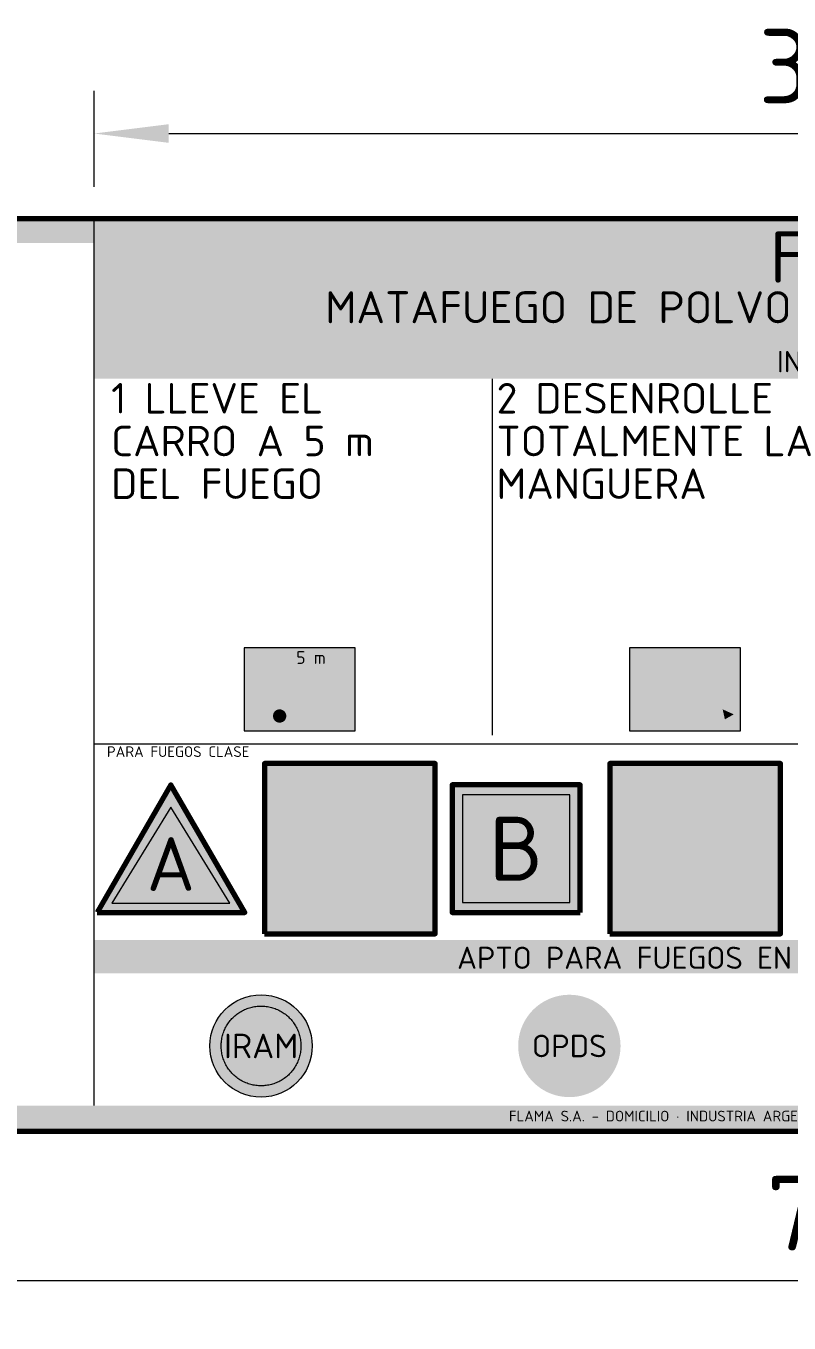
# Model space of a CAD drawing. Header units: millimetres. Extents: x 0 to 2382, y 0 to 420.
# Drawn here: x 1922 to 1957.8, y 268.1 to 328.9 of the extents above; entities that cross this region are included whole.
import ezdxf
from ezdxf.enums import TextEntityAlignment as Align

# ---------------------------------------------------------------- set-up
doc = ezdxf.new("R2010")
doc.units = ezdxf.units.MM
for name, color, linetype, lineweight in [('01-VISIBLE', 7, 'CONTINUOUS', 70), ('04-COTA', 3, 'CONTINUOUS', 18), ('08-FINA', 5, 'CONTINUOUS', 18), ('13-GRAFICA', 30, 'CONTINUOUS', 18)]:
    doc.layers.add(name, color=color, linetype=linetype, lineweight=lineweight)
doc.styles.add('ISO3098', font='isocpeur.ttf')
doc.dimstyles.new('FLAMA-IRAM', dxfattribs={"dimtxt": 3.5, "dimasz": 3.5, "dimexe": 2, "dimexo": 1.5, "dimgap": 1, "dimtad": 1, "dimdec": 1, "dimtxsty": 'ISO3098', "dimblk": 'IRAM_FLECHA', "dimblk1": 'IRAM_FLECHA', "dimblk2": 'IRAM_FLECHA', "dimcen": 2.5, "dimclrd": 256, "dimclre": 256, "dimclrt": 256, "dimazin": 3, "dimtfac": 1, "dimtmove": 0, "dimatfit": 3, "dimlwd": 18, "dimlwe": 18})

# ---------------------------------------------------------------- blocks, each defined once
blk = doc.blocks.new('IRAM_FLECHA')
blk.add_solid([(0, 0), (-1, 0.125), (-1, -0.125)])

msp = doc.modelspace()

# ---------------------------------------------------------------- hatches: boundary and pattern name
at = {"layer": '13-GRAFICA', "true_color": 0xc81e2d}
h = msp.add_hatch(color=7, dxfattribs=at)
h.dxf.hatch_style = 1
h.paths.add_polyline_path([(1925.243, 318.767), (1925.243, 319.902), (1888.487, 319.902), (1888.487, 318.767)])
h = msp.add_hatch(color=7, dxfattribs=at)
h.dxf.hatch_style = 1
h.paths.add_polyline_path([(1998.757, 314.002), (1998.757, 319.902), (1925.243, 319.902), (1925.243, 314.002)])
at = {"layer": '13-GRAFICA', "true_color": 0xffd200}
h = msp.add_hatch(color=7, dxfattribs=at)
h.dxf.hatch_style = 1
h.paths.add_polyline_path([(1998.757, 312.398), (1998.757, 314.002), (1925.243, 314.002), (1925.243, 312.398)])
at = {"layer": '13-GRAFICA', "true_color": 0xffffff}
h = msp.add_hatch(color=7, dxfattribs=at)
h.dxf.hatch_style = 1
h.paths.add_polyline_path([(1937.483, 295.874), (1937.483, 299.774), (1932.283, 299.774), (1932.283, 295.874)])
h = msp.add_hatch(color=7, dxfattribs=at)
h.dxf.hatch_style = 1
h.paths.add_polyline_path([(1955.561, 295.874), (1955.561, 299.774), (1950.361, 299.774), (1950.361, 295.874)])
at = {"layer": '13-GRAFICA', "true_color": 0x191919}
h = msp.add_hatch(color=7, dxfattribs=at)
h.dxf.hatch_style = 1
h.paths.add_polyline_path([(1933.466, 296.274), (1933.467, 296.262), (1933.466, 296.25), (1933.464, 296.238), (1933.461, 296.227), (1933.457, 296.216), (1933.451, 296.205), (1933.445, 296.195), (1933.438, 296.185), (1933.43, 296.177), (1933.421, 296.169), (1933.411, 296.162), (1933.4, 296.156), (1933.39, 296.151), (1933.378, 296.147), (1933.367, 296.145), (1933.355, 296.143), (1933.343, 296.143), (1933.331, 296.143), (1933.319, 296.145), (1933.308, 296.149), (1933.296, 296.153), (1933.286, 296.158), (1933.276, 296.164), (1933.266, 296.172), (1933.257, 296.18), (1933.25, 296.189), (1933.243, 296.199), (1933.237, 296.209), (1933.232, 296.22), (1933.228, 296.231), (1932.965, 297.162), (1932.764, 296.238), (1932.761, 296.227), (1932.757, 296.216), (1932.752, 296.205), (1932.745, 296.195), (1932.738, 296.185), (1932.73, 296.177), (1932.721, 296.169), (1932.711, 296.162), (1932.701, 296.156), (1932.69, 296.151), (1932.679, 296.147), (1932.667, 296.145), (1932.655, 296.143), (1932.643, 296.143), (1932.631, 296.143), (1932.62, 296.145), (1932.608, 296.149), (1932.597, 296.153), (1932.586, 296.158), (1932.576, 296.164), (1932.567, 296.172), (1932.558, 296.18), (1932.55, 296.189), (1932.543, 296.199), (1932.537, 296.209), (1932.532, 296.22), (1932.528, 296.231), (1932.526, 296.243), (1932.524, 296.255), (1932.524, 296.266), (1932.525, 296.278), (1932.527, 296.29), (1932.806, 297.577), (1932.805, 297.579), (1932.798, 297.594), (1932.792, 297.609), (1932.787, 297.625), (1932.784, 297.641), (1932.783, 297.657), (1932.783, 297.673), (1932.844, 298.708), (1932.845, 298.724), (1932.849, 298.74), (1932.854, 298.756), (1932.86, 298.771), (1932.868, 298.785), (1932.877, 298.799), (1932.888, 298.811), (1932.899, 298.823), (1932.912, 298.833), (1932.926, 298.842), (1932.94, 298.85), (1932.941, 298.85), (1932.93, 298.86), (1932.914, 298.878), (1932.899, 298.897), (1932.887, 298.918), (1932.877, 298.939), (1932.869, 298.962), (1932.863, 298.985), (1932.86, 299.009), (1932.858, 299.033), (1932.86, 299.056), (1932.863, 299.08), (1932.869, 299.103), (1932.877, 299.126), (1932.887, 299.147), (1932.899, 299.168), (1932.914, 299.187), (1932.93, 299.205), (1932.947, 299.221), (1932.967, 299.235), (1932.987, 299.247), (1933.009, 299.257), (1933.031, 299.265), (1933.054, 299.271), (1933.078, 299.275), (1933.102, 299.276), (1933.126, 299.275), (1933.149, 299.271), (1933.172, 299.265), (1933.195, 299.257), (1933.217, 299.247), (1933.237, 299.235), (1933.256, 299.221), (1933.274, 299.205), (1933.29, 299.187), (1933.304, 299.168), (1933.316, 299.147), (1933.327, 299.126), (1933.335, 299.103), (1933.34, 299.08), (1933.344, 299.056), (1933.345, 299.033), (1933.344, 299.009), (1933.34, 298.985), (1933.335, 298.962), (1933.327, 298.939), (1933.316, 298.918), (1933.304, 298.897), (1933.29, 298.878), (1933.274, 298.86), (1933.256, 298.844), (1933.237, 298.83), (1933.217, 298.818), (1933.195, 298.808), (1933.172, 298.8), (1933.149, 298.794), (1933.148, 298.794), (1933.155, 298.783), (1933.162, 298.768), (1933.169, 298.753), (1933.173, 298.737), (1933.176, 298.721), (1933.178, 298.705), (1933.178, 298.688), (1933.164, 298.459), (1933.448, 298.066), (1933.819, 298.119), (1933.828, 298.12), (1933.837, 298.12), (1933.846, 298.119), (1933.855, 298.117), (1933.863, 298.114), (1933.871, 298.111), (1933.879, 298.107), (1933.887, 298.102), (1933.894, 298.096), (1933.9, 298.09), (1933.905, 298.083), (1933.91, 298.075), (1933.915, 298.067), (1933.918, 298.059), (1933.921, 298.05), (1933.922, 298.042), (1933.923, 298.033), (1933.923, 298.024), (1933.922, 298.015), (1933.92, 298.006), (1933.918, 297.997), (1933.914, 297.989), (1933.91, 297.981), (1933.905, 297.974), (1933.899, 297.967), (1933.893, 297.961), (1933.886, 297.955), (1933.878, 297.95), (1933.87, 297.946), (1933.862, 297.943), (1933.854, 297.94), (1933.845, 297.938), (1933.419, 297.878), (1933.41, 297.877), (1933.401, 297.877), (1933.392, 297.878), (1933.383, 297.88), (1933.374, 297.882), (1933.366, 297.886), (1933.358, 297.89), (1933.351, 297.895), (1933.344, 297.901), (1933.338, 297.907), (1933.332, 297.914), (1933.147, 298.17), (1933.117, 297.654), (1933.115, 297.638), (1933.112, 297.621), (1933.107, 297.606), (1933.1, 297.591), (1933.098, 297.586), (1933.462, 296.297), (1933.465, 296.286)])
h = msp.add_hatch(color=7, dxfattribs=at)
h.dxf.hatch_style = 1
h.paths.add_polyline_path([(1934.415, 298.721), (1936.417, 298.721), (1936.417, 298.799), (1936.573, 298.721), (1936.651, 298.721), (1936.654, 298.721), (1936.658, 298.721), (1936.662, 298.72), (1936.665, 298.718), (1936.669, 298.717), (1936.672, 298.715), (1936.675, 298.712), (1936.678, 298.71), (1936.681, 298.707), (1936.683, 298.704), (1936.685, 298.701), (1936.687, 298.697), (1936.688, 298.694), (1936.689, 298.69), (1936.689, 298.686), (1936.69, 298.682), (1936.689, 298.679), (1936.689, 298.675), (1936.688, 298.671), (1936.687, 298.667), (1936.685, 298.664), (1936.683, 298.661), (1936.681, 298.658), (1936.678, 298.655), (1936.675, 298.652), (1936.672, 298.65), (1936.669, 298.648), (1936.665, 298.646), (1936.662, 298.645), (1936.658, 298.644), (1936.654, 298.644), (1936.651, 298.643), (1936.573, 298.643), (1936.417, 298.565), (1936.417, 298.643), (1934.415, 298.643), (1934.415, 298.565), (1934.259, 298.643), (1934.181, 298.643), (1934.177, 298.644), (1934.173, 298.644), (1934.169, 298.645), (1934.166, 298.646), (1934.162, 298.648), (1934.159, 298.65), (1934.156, 298.652), (1934.153, 298.655), (1934.15, 298.658), (1934.148, 298.661), (1934.146, 298.664), (1934.144, 298.667), (1934.143, 298.671), (1934.142, 298.675), (1934.142, 298.679), (1934.142, 298.682), (1934.142, 298.686), (1934.142, 298.69), (1934.143, 298.694), (1934.144, 298.697), (1934.146, 298.701), (1934.148, 298.704), (1934.15, 298.707), (1934.153, 298.71), (1934.156, 298.712), (1934.159, 298.715), (1934.162, 298.717), (1934.166, 298.718), (1934.169, 298.72), (1934.173, 298.721), (1934.177, 298.721), (1934.181, 298.721), (1934.259, 298.721), (1934.415, 298.799)])
h = msp.add_hatch(color=7, dxfattribs=at)
h.dxf.hatch_style = 1
h.paths.add_polyline_path([(1952.312, 297.881), (1952.311, 297.895), (1952.307, 297.911), (1952.3, 297.928), (1952.289, 297.944), (1952.275, 297.959), (1952.257, 297.973), (1952.236, 297.984), (1952.212, 297.992), (1952.185, 297.997), (1952.156, 297.996), (1952.127, 297.991), (1952.097, 297.981), (1952.068, 297.965), (1952.04, 297.943), (1952.016, 297.916), (1951.995, 297.885), (1951.979, 297.849), (1951.969, 297.809), (1951.965, 297.767), (1951.968, 297.723), (1951.978, 297.679), (1951.996, 297.635), (1952.021, 297.594), (1952.054, 297.556), (1952.094, 297.523), (1952.139, 297.495), (1952.19, 297.475), (1952.245, 297.463), (1952.303, 297.46), (1952.361, 297.466), (1952.42, 297.482), (1952.477, 297.507), (1952.53, 297.542), (1952.579, 297.586), (1952.62, 297.639), (1952.654, 297.698), (1952.678, 297.764), (1952.691, 297.834), (1952.694, 297.907), (1952.684, 297.981), (1952.663, 298.054), (1952.63, 298.124), (1952.585, 298.189), (1952.529, 298.248), (1952.464, 298.298), (1952.39, 298.337), (1952.31, 298.365), (1952.224, 298.38), (1952.136, 298.382), (1952.047, 298.369), (1951.96, 298.342), (1951.877, 298.301), (1951.8, 298.246), (1951.731, 298.179), (1951.673, 298.101), (1951.628, 298.013), (1951.596, 297.918), (1951.58, 297.817), (1951.579, 297.713), (1951.595, 297.61), (1951.628, 297.508), (1951.677, 297.412), (1951.741, 297.323), (1951.82, 297.245), (1951.911, 297.178), (1952.013, 297.127), (1952.123, 297.091), (1952.239, 297.074), (1952.358, 297.074), (1952.477, 297.094), (1952.593, 297.132), (1952.702, 297.189), (1952.802, 297.263), (1952.891, 297.354), (1952.965, 297.458), (1953.023, 297.574), (1953.062, 297.699), (1953.081, 297.83), (1953.079, 297.964), (1953.056, 298.098), (1953.012, 298.228), (1952.947, 298.35), (1952.863, 298.462), (1952.761, 298.561), (1952.644, 298.643), (1952.514, 298.707), (1952.374, 298.75), (1952.228, 298.77), (1952.078, 298.767), (1951.93, 298.741), (1951.786, 298.691), (1951.65, 298.618), (1951.526, 298.524), (1951.418, 298.411), (1951.327, 298.28), (1951.258, 298.136), (1951.211, 297.981), (1951.19, 297.82), (1951.194, 297.655), (1951.224, 297.491), (1951.279, 297.333), (1951.36, 297.185), (1951.464, 297.049), (1951.589, 296.93), (1951.732, 296.832), (1951.891, 296.757), (1952.06, 296.707), (1952.237, 296.684), (1952.417, 296.689), (1952.595, 296.722), (1952.768, 296.784), (1952.93, 296.873), (1953.077, 296.986), (1953.205, 297.123), (1953.312, 297.279), (1953.393, 297.452), (1953.447, 297.636), (1953.472, 297.835), (1953.473, 297.844), (1953.476, 297.852), (1953.479, 297.86), (1953.483, 297.868), (1953.488, 297.876), (1953.493, 297.882), (1953.499, 297.889), (1953.506, 297.894), (1953.513, 297.899), (1953.521, 297.903), (1953.529, 297.907), (1953.537, 297.909), (1953.546, 297.911), (1953.554, 297.912), (1953.563, 297.912), (1953.572, 297.911), (1953.58, 297.909), (1953.589, 297.907), (1953.597, 297.904), (1953.604, 297.899), (1953.611, 297.895), (1953.618, 297.889), (1954.892, 296.719), (1954.898, 296.713), (1954.904, 296.706), (1954.908, 296.699), (1954.912, 296.691), (1954.916, 296.683), (1954.918, 296.675), (1954.92, 296.667), (1954.921, 296.658), (1954.92, 296.649), (1954.92, 296.641), (1954.918, 296.632), (1954.915, 296.624), (1954.912, 296.616), (1954.908, 296.609), (1954.903, 296.602), (1954.897, 296.595), (1954.891, 296.589), (1954.885, 296.584), (1954.877, 296.579), (1954.87, 296.575), (1954.862, 296.572), (1954.854, 296.569), (1954.845, 296.567), (1954.837, 296.567), (1954.828, 296.567), (1954.819, 296.568), (1954.811, 296.569), (1954.803, 296.572), (1954.795, 296.575), (1954.787, 296.579), (1954.78, 296.584), (1954.773, 296.59), (1953.625, 297.645), (1953.62, 297.607), (1953.619, 297.601), (1953.617, 297.594), (1953.56, 297.396), (1953.557, 297.39), (1953.555, 297.383), (1953.468, 297.198), (1953.464, 297.192), (1953.461, 297.186), (1953.347, 297.018), (1953.342, 297.013), (1953.338, 297.008), (1953.2, 296.861), (1953.195, 296.856), (1953.19, 296.852), (1953.032, 296.729), (1953.026, 296.725), (1953.02, 296.722), (1952.846, 296.627), (1952.84, 296.624), (1952.833, 296.621), (1952.648, 296.555), (1952.641, 296.553), (1952.635, 296.551), (1952.443, 296.515), (1952.436, 296.514), (1952.429, 296.514), (1952.235, 296.508), (1952.228, 296.508), (1952.222, 296.509), (1952.031, 296.534), (1952.024, 296.535), (1952.017, 296.536), (1951.834, 296.59), (1951.828, 296.593), (1951.822, 296.595), (1951.651, 296.677), (1951.645, 296.68), (1951.639, 296.683), (1951.484, 296.79), (1951.478, 296.794), (1951.473, 296.798), (1951.338, 296.926), (1951.333, 296.931), (1951.329, 296.937), (1951.217, 297.083), (1951.213, 297.089), (1951.209, 297.095), (1951.122, 297.256), (1951.119, 297.262), (1951.116, 297.268), (1951.056, 297.44), (1951.054, 297.446), (1951.052, 297.453), (1951.02, 297.63), (1951.019, 297.637), (1951.018, 297.644), (1951.014, 297.822), (1951.014, 297.829), (1951.015, 297.836), (1951.038, 298.011), (1951.04, 298.018), (1951.041, 298.025), (1951.092, 298.193), (1951.094, 298.2), (1951.097, 298.206), (1951.172, 298.363), (1951.175, 298.369), (1951.179, 298.375), (1951.277, 298.516), (1951.281, 298.522), (1951.286, 298.527), (1951.404, 298.65), (1951.409, 298.655), (1951.415, 298.659), (1951.549, 298.762), (1951.555, 298.766), (1951.561, 298.769), (1951.709, 298.849), (1951.715, 298.852), (1951.722, 298.854), (1951.879, 298.909), (1951.885, 298.911), (1951.892, 298.912), (1952.054, 298.941), (1952.061, 298.942), (1952.068, 298.942), (1952.231, 298.946), (1952.238, 298.945), (1952.245, 298.945), (1952.405, 298.922), (1952.412, 298.921), (1952.419, 298.919), (1952.572, 298.873), (1952.578, 298.87), (1952.585, 298.868), (1952.727, 298.798), (1952.733, 298.795), (1952.739, 298.791), (1952.868, 298.701), (1952.873, 298.697), (1952.878, 298.692), (1952.99, 298.584), (1952.995, 298.579), (1952.999, 298.573), (1953.092, 298.45), (1953.096, 298.444), (1953.099, 298.438), (1953.17, 298.304), (1953.173, 298.297), (1953.176, 298.291), (1953.225, 298.148), (1953.227, 298.141), (1953.228, 298.134), (1953.253, 297.987), (1953.254, 297.98), (1953.255, 297.973), (1953.257, 297.825), (1953.256, 297.819), (1953.256, 297.812), (1953.235, 297.667), (1953.233, 297.66), (1953.231, 297.653), (1953.188, 297.515), (1953.186, 297.508), (1953.183, 297.502), (1953.119, 297.374), (1953.116, 297.368), (1953.112, 297.362), (1953.03, 297.246), (1953.026, 297.241), (1953.021, 297.236), (1952.923, 297.135), (1952.918, 297.131), (1952.912, 297.126), (1952.801, 297.044), (1952.795, 297.04), (1952.789, 297.037), (1952.667, 296.973), (1952.661, 296.97), (1952.654, 296.968), (1952.526, 296.925), (1952.519, 296.923), (1952.512, 296.922), (1952.38, 296.9), (1952.373, 296.899), (1952.366, 296.899), (1952.233, 296.898), (1952.226, 296.898), (1952.219, 296.899), (1952.09, 296.919), (1952.083, 296.92), (1952.076, 296.922), (1951.953, 296.962), (1951.946, 296.964), (1951.94, 296.967), (1951.826, 297.025), (1951.82, 297.028), (1951.814, 297.032), (1951.711, 297.106), (1951.706, 297.111), (1951.701, 297.115), (1951.612, 297.204), (1951.608, 297.209), (1951.603, 297.214), (1951.531, 297.314), (1951.527, 297.32), (1951.524, 297.326), (1951.468, 297.435), (1951.465, 297.441), (1951.463, 297.448), (1951.426, 297.562), (1951.424, 297.569), (1951.423, 297.576), (1951.405, 297.693), (1951.404, 297.7), (1951.404, 297.707), (1951.404, 297.825), (1951.404, 297.832), (1951.405, 297.839), (1951.424, 297.953), (1951.425, 297.96), (1951.427, 297.966), (1951.463, 298.075), (1951.466, 298.081), (1951.469, 298.088), (1951.521, 298.188), (1951.524, 298.194), (1951.528, 298.2), (1951.594, 298.289), (1951.599, 298.295), (1951.603, 298.3), (1951.682, 298.376), (1951.687, 298.381), (1951.693, 298.385), (1951.781, 298.448), (1951.787, 298.452), (1951.793, 298.455), (1951.889, 298.502), (1951.895, 298.505), (1951.901, 298.508), (1952.002, 298.539), (1952.009, 298.54), (1952.016, 298.542), (1952.118, 298.556), (1952.125, 298.557), (1952.132, 298.557), (1952.234, 298.556), (1952.241, 298.555), (1952.248, 298.554), (1952.347, 298.537), (1952.354, 298.535), (1952.361, 298.533), (1952.454, 298.501), (1952.461, 298.498), (1952.467, 298.495), (1952.553, 298.449), (1952.559, 298.445), (1952.565, 298.441), (1952.641, 298.383), (1952.647, 298.379), (1952.652, 298.374), (1952.717, 298.305), (1952.722, 298.3), (1952.726, 298.295), (1952.778, 298.218), (1952.782, 298.212), (1952.785, 298.206), (1952.825, 298.123), (1952.827, 298.117), (1952.83, 298.11), (1952.855, 298.024), (1952.857, 298.017), (1952.858, 298.01), (1952.869, 297.922), (1952.869, 297.915), (1952.869, 297.908), (1952.867, 297.821), (1952.866, 297.814), (1952.865, 297.808), (1952.849, 297.724), (1952.847, 297.717), (1952.845, 297.71), (1952.816, 297.631), (1952.813, 297.625), (1952.81, 297.619), (1952.77, 297.547), (1952.766, 297.541), (1952.762, 297.535), (1952.712, 297.472), (1952.707, 297.467), (1952.702, 297.462), (1952.644, 297.408), (1952.638, 297.403), (1952.633, 297.399), (1952.568, 297.357), (1952.562, 297.353), (1952.555, 297.35), (1952.486, 297.319), (1952.479, 297.316), (1952.473, 297.314), (1952.4, 297.294), (1952.393, 297.293), (1952.386, 297.292), (1952.314, 297.284), (1952.307, 297.284), (1952.3, 297.284), (1952.228, 297.288), (1952.221, 297.289), (1952.214, 297.29), (1952.145, 297.305), (1952.138, 297.307), (1952.132, 297.309), (1952.068, 297.335), (1952.062, 297.338), (1952.055, 297.341), (1951.998, 297.375), (1951.992, 297.379), (1951.986, 297.384), (1951.936, 297.426), (1951.931, 297.431), (1951.926, 297.436), (1951.884, 297.484), (1951.879, 297.49), (1951.875, 297.496), (1951.843, 297.549), (1951.839, 297.555), (1951.836, 297.562), (1951.813, 297.618), (1951.81, 297.625), (1951.809, 297.632), (1951.795, 297.69), (1951.794, 297.697), (1951.793, 297.704), (1951.789, 297.762), (1951.789, 297.769), (1951.789, 297.776), (1951.794, 297.833), (1951.795, 297.84), (1951.797, 297.847), (1951.811, 297.9), (1951.813, 297.907), (1951.816, 297.913), (1951.837, 297.962), (1951.841, 297.969), (1951.844, 297.975), (1951.873, 298.019), (1951.877, 298.024), (1951.882, 298.03), (1951.916, 298.067), (1951.921, 298.072), (1951.926, 298.077), (1951.965, 298.107), (1951.971, 298.111), (1951.977, 298.115), (1952.019, 298.138), (1952.025, 298.141), (1952.032, 298.144), (1952.075, 298.159), (1952.082, 298.161), (1952.089, 298.163), (1952.133, 298.17), (1952.141, 298.171), (1952.148, 298.172), (1952.191, 298.172), (1952.198, 298.172), (1952.205, 298.171), (1952.247, 298.165), (1952.254, 298.163), (1952.261, 298.161), (1952.299, 298.148), (1952.306, 298.146), (1952.312, 298.143), (1952.346, 298.124), (1952.353, 298.121), (1952.359, 298.116), (1952.388, 298.094), (1952.394, 298.089), (1952.399, 298.084), (1952.423, 298.057), (1952.428, 298.052), (1952.432, 298.046), (1952.451, 298.017), (1952.455, 298.011), (1952.458, 298.004), (1952.471, 297.974), (1952.474, 297.967), (1952.476, 297.959), (1952.483, 297.929), (1952.485, 297.921), (1952.485, 297.914), (1952.487, 297.884), (1952.487, 297.876), (1952.487, 297.869), (1952.484, 297.84), (1952.483, 297.833), (1952.481, 297.825), (1952.473, 297.799), (1952.47, 297.791), (1952.466, 297.783), (1952.462, 297.776), (1952.457, 297.769), (1952.451, 297.763), (1952.445, 297.757), (1952.438, 297.752), (1952.431, 297.747), (1952.423, 297.743), (1952.415, 297.741), (1952.406, 297.738), (1952.398, 297.737), (1952.389, 297.737), (1952.381, 297.737), (1952.372, 297.738), (1952.364, 297.74), (1952.356, 297.743), (1952.348, 297.747), (1952.34, 297.751), (1952.334, 297.756), (1952.327, 297.762), (1952.321, 297.768), (1952.316, 297.775), (1952.312, 297.783), (1952.308, 297.79), (1952.305, 297.798), (1952.303, 297.807), (1952.302, 297.815), (1952.301, 297.824), (1952.301, 297.832), (1952.303, 297.841), (1952.305, 297.849), (1952.31, 297.868)])
at = {"layer": '13-GRAFICA', "true_color": 0xb21820}
h = msp.add_hatch(color=7, dxfattribs=at)
h.dxf.hatch_style = 1
h.paths.add_polyline_path([(1933.869, 296.576), (1933.869, 298.682), (1934.571, 298.682), (1934.571, 296.576)])
at = {"layer": '13-GRAFICA', "true_color": 0xe63c14}
h = msp.add_hatch(color=7, dxfattribs=at)
h.dxf.hatch_style = 1
h.paths.add_polyline_path([(1936.154, 296.215), (1936.149, 296.216), (1936.144, 296.217), (1936.14, 296.219), (1936.135, 296.221), (1936.131, 296.224), (1936.127, 296.227), (1936.123, 296.231), (1936.12, 296.234), (1936.117, 296.239), (1936.115, 296.243), (1936.113, 296.248), (1935.982, 296.608), (1935.98, 296.613), (1935.979, 296.618), (1935.979, 296.623), (1935.979, 296.628), (1935.98, 296.632), (1935.981, 296.637), (1935.982, 296.642), (1935.984, 296.647), (1936.148, 296.974), (1936.15, 296.978), (1936.153, 296.982), (1936.156, 296.986), (1936.16, 296.989), (1936.163, 296.992), (1936.167, 296.995), (1936.172, 296.997), (1936.176, 296.999), (1936.181, 297), (1936.186, 297.001), (1936.19, 297.001), (1936.195, 297.001), (1936.2, 297.001), (1936.205, 297), (1936.209, 296.998), (1936.214, 296.996), (1936.218, 296.994), (1936.222, 296.991), (1936.225, 296.988), (1936.229, 296.985), (1936.232, 296.981), (1936.234, 296.977), (1936.288, 296.885), (1936.39, 297.292), (1936.391, 297.296), (1936.393, 297.301), (1936.395, 297.305), (1936.398, 297.309), (1936.401, 297.313), (1936.405, 297.316), (1936.408, 297.319), (1936.412, 297.322), (1936.417, 297.324), (1936.421, 297.326), (1936.426, 297.328), (1936.431, 297.329), (1936.436, 297.329), (1936.44, 297.329), (1936.445, 297.328), (1936.45, 297.327), (1936.455, 297.326), (1936.459, 297.324), (1936.463, 297.322), (1936.467, 297.319), (1936.471, 297.316), (1936.474, 297.312), (1936.477, 297.309), (1936.615, 297.118), (1936.7, 297.908), (1936.701, 297.912), (1936.702, 297.917), (1936.704, 297.922), (1936.706, 297.926), (1936.708, 297.93), (1936.711, 297.934), (1936.715, 297.938), (1936.718, 297.941), (1936.722, 297.944), (1936.727, 297.946), (1936.731, 297.948), (1936.736, 297.95), (1936.741, 297.951), (1936.746, 297.951), (1936.75, 297.951), (1936.755, 297.951), (1936.76, 297.95), (1936.765, 297.949), (1936.769, 297.947), (1936.774, 297.945), (1936.778, 297.942), (1936.782, 297.939), (1936.785, 297.935), (1936.788, 297.932), (1936.791, 297.928), (1936.793, 297.923), (1936.795, 297.919), (1936.797, 297.914), (1936.948, 297.293), (1937.034, 297.436), (1937.037, 297.44), (1937.04, 297.444), (1937.043, 297.447), (1937.047, 297.45), (1937.051, 297.453), (1937.055, 297.455), (1937.06, 297.457), (1937.064, 297.459), (1937.069, 297.46), (1937.074, 297.46), (1937.079, 297.46), (1937.084, 297.46), (1937.088, 297.459), (1937.093, 297.457), (1937.097, 297.455), (1937.102, 297.453), (1937.106, 297.45), (1937.109, 297.447), (1937.113, 297.444), (1937.116, 297.44), (1937.119, 297.436), (1937.121, 297.432), (1937.123, 297.427), (1937.124, 297.423), (1937.288, 296.768), (1937.289, 296.763), (1937.289, 296.759), (1937.289, 296.755), (1937.289, 296.75), (1937.288, 296.746), (1937.19, 296.255), (1937.189, 296.25), (1937.187, 296.245), (1937.185, 296.241), (1937.183, 296.237), (1937.18, 296.233), (1937.177, 296.23), (1937.173, 296.226), (1937.169, 296.223), (1937.165, 296.221), (1937.161, 296.219), (1937.156, 296.217), (1937.152, 296.216), (1937.147, 296.215), (1937.142, 296.215), (1936.159, 296.215)])
at = {"layer": '13-GRAFICA', "true_color": 0xffbe00}
h = msp.add_hatch(color=7, dxfattribs=at)
h.dxf.hatch_style = 1
h.paths.add_polyline_path([(1936.378, 296.235), (1936.375, 296.235), (1936.372, 296.236), (1936.37, 296.237), (1936.367, 296.239), (1936.365, 296.24), (1936.363, 296.242), (1936.361, 296.244), (1936.359, 296.246), (1936.357, 296.249), (1936.356, 296.251), (1936.355, 296.254), (1936.283, 296.47), (1936.282, 296.473), (1936.281, 296.476), (1936.281, 296.479), (1936.281, 296.482), (1936.281, 296.485), (1936.282, 296.488), (1936.283, 296.491), (1936.284, 296.494), (1936.374, 296.69), (1936.375, 296.693), (1936.377, 296.695), (1936.379, 296.697), (1936.381, 296.699), (1936.383, 296.701), (1936.385, 296.703), (1936.387, 296.704), (1936.39, 296.705), (1936.392, 296.706), (1936.395, 296.706), (1936.397, 296.707), (1936.4, 296.707), (1936.403, 296.706), (1936.405, 296.706), (1936.408, 296.705), (1936.41, 296.704), (1936.412, 296.702), (1936.415, 296.701), (1936.417, 296.699), (1936.419, 296.697), (1936.42, 296.694), (1936.422, 296.692), (1936.451, 296.637), (1936.507, 296.881), (1936.508, 296.884), (1936.509, 296.886), (1936.51, 296.889), (1936.512, 296.891), (1936.513, 296.894), (1936.515, 296.896), (1936.517, 296.897), (1936.52, 296.899), (1936.522, 296.9), (1936.524, 296.901), (1936.527, 296.902), (1936.53, 296.903), (1936.532, 296.903), (1936.535, 296.903), (1936.538, 296.903), (1936.54, 296.902), (1936.543, 296.901), (1936.545, 296.9), (1936.548, 296.899), (1936.55, 296.897), (1936.552, 296.895), (1936.554, 296.893), (1936.555, 296.891), (1936.631, 296.776), (1936.678, 297.25), (1936.678, 297.253), (1936.679, 297.256), (1936.68, 297.259), (1936.681, 297.261), (1936.682, 297.264), (1936.684, 297.266), (1936.686, 297.268), (1936.688, 297.27), (1936.69, 297.272), (1936.692, 297.273), (1936.695, 297.275), (1936.697, 297.276), (1936.7, 297.276), (1936.703, 297.277), (1936.705, 297.277), (1936.708, 297.276), (1936.711, 297.276), (1936.713, 297.275), (1936.716, 297.274), (1936.718, 297.273), (1936.721, 297.271), (1936.723, 297.269), (1936.725, 297.267), (1936.726, 297.265), (1936.728, 297.262), (1936.729, 297.26), (1936.73, 297.257), (1936.731, 297.254), (1936.814, 296.882), (1936.862, 296.967), (1936.863, 296.97), (1936.865, 296.972), (1936.867, 296.974), (1936.869, 296.976), (1936.871, 296.978), (1936.873, 296.979), (1936.876, 296.98), (1936.878, 296.981), (1936.881, 296.981), (1936.883, 296.982), (1936.886, 296.982), (1936.889, 296.981), (1936.891, 296.981), (1936.894, 296.98), (1936.896, 296.979), (1936.899, 296.978), (1936.901, 296.976), (1936.903, 296.974), (1936.905, 296.972), (1936.906, 296.97), (1936.908, 296.967), (1936.909, 296.965), (1936.91, 296.962), (1936.911, 296.959), (1937.001, 296.566), (1937.002, 296.564), (1937.002, 296.561), (1937.002, 296.559), (1937.002, 296.556), (1937.001, 296.553), (1936.947, 296.259), (1936.947, 296.256), (1936.946, 296.253), (1936.945, 296.25), (1936.943, 296.248), (1936.942, 296.246), (1936.94, 296.243), (1936.938, 296.242), (1936.936, 296.24), (1936.934, 296.238), (1936.931, 296.237), (1936.929, 296.236), (1936.926, 296.235), (1936.923, 296.235), (1936.921, 296.235), (1936.38, 296.235)])
at = {"layer": '13-GRAFICA', "true_color": 0x191919}
h = msp.add_hatch(color=7, dxfattribs=at)
h.dxf.hatch_style = 1
h.paths.add_polyline_path([(1934.257, 296.546), (1934.253, 296.515), (1934.245, 296.486), (1934.235, 296.457), (1934.222, 296.429), (1934.206, 296.403), (1934.188, 296.378), (1934.167, 296.356), (1934.144, 296.335), (1934.12, 296.317), (1934.094, 296.301), (1934.066, 296.288), (1934.037, 296.278), (1934.007, 296.27), (1933.977, 296.266), (1933.947, 296.264), (1933.916, 296.266), (1933.886, 296.27), (1933.856, 296.278), (1933.827, 296.288), (1933.799, 296.301), (1933.773, 296.317), (1933.749, 296.335), (1933.726, 296.356), (1933.705, 296.378), (1933.687, 296.403), (1933.671, 296.429), (1933.658, 296.457), (1933.648, 296.486), (1933.641, 296.515), (1933.636, 296.546), (1933.635, 296.576), (1933.636, 296.607), (1933.641, 296.637), (1933.648, 296.667), (1933.658, 296.696), (1933.671, 296.723), (1933.687, 296.75), (1933.705, 296.774), (1933.726, 296.797), (1933.749, 296.818), (1933.773, 296.836), (1933.799, 296.851), (1933.827, 296.865), (1933.856, 296.875), (1933.886, 296.882), (1933.916, 296.887), (1933.947, 296.888), (1933.977, 296.887), (1934.007, 296.882), (1934.037, 296.875), (1934.066, 296.865), (1934.094, 296.851), (1934.12, 296.836), (1934.144, 296.818), (1934.167, 296.797), (1934.188, 296.774), (1934.206, 296.75), (1934.222, 296.723), (1934.235, 296.696), (1934.245, 296.667), (1934.253, 296.637), (1934.257, 296.607), (1934.259, 296.576)])
at = {"layer": '13-GRAFICA', "true_color": 0xc81e2d}
h = msp.add_hatch(color=7, dxfattribs=at)
h.dxf.hatch_style = 1
h.paths.add_polyline_path([(1954.833, 296.42), (1954.729, 296.888), (1955.249, 296.654)])
at = {"layer": '13-GRAFICA', "true_color": 0x005eaa}
h = msp.add_hatch(color=7, dxfattribs=at)
h.dxf.hatch_style = 1
h.paths.add_polyline_path([(1941.243, 286.354), (1941.243, 294.354), (1933.243, 294.354), (1933.243, 286.354)])
h = msp.add_hatch(color=7, dxfattribs=at)
h.dxf.hatch_style = 1
h.paths.add_polyline_path([(1957.443, 286.354), (1957.443, 294.354), (1949.443, 294.354), (1949.443, 286.354)])
at = {"layer": '13-GRAFICA', "true_color": 0x009146}
h = msp.add_hatch(color=7, dxfattribs=at)
h.dxf.hatch_style = 1
h.paths.add_polyline_path([(1925.379, 287.354), (1932.307, 287.354), (1928.843, 293.354)])
at = {"layer": '13-GRAFICA', "true_color": 0xffffff}
h = msp.add_hatch(color=7, dxfattribs=at)
h.dxf.hatch_style = 1
h.paths.add_polyline_path([(1934.282, 290.59), (1934.273, 290.592), (1934.265, 290.595), (1934.257, 290.599), (1934.25, 290.604), (1934.243, 290.609), (1934.237, 290.615), (1934.231, 290.622), (1934.226, 290.629), (1934.222, 290.637), (1934.218, 290.645), (1933.988, 291.278), (1933.985, 291.287), (1933.983, 291.295), (1933.983, 291.304), (1933.983, 291.313), (1933.984, 291.322), (1933.985, 291.33), (1933.988, 291.339), (1933.992, 291.347), (1934.28, 291.923), (1934.284, 291.93), (1934.289, 291.937), (1934.294, 291.943), (1934.3, 291.949), (1934.307, 291.954), (1934.314, 291.959), (1934.321, 291.963), (1934.329, 291.966), (1934.337, 291.968), (1934.346, 291.97), (1934.354, 291.97), (1934.363, 291.97), (1934.371, 291.969), (1934.379, 291.967), (1934.387, 291.965), (1934.395, 291.961), (1934.402, 291.957), (1934.409, 291.953), (1934.416, 291.947), (1934.422, 291.941), (1934.427, 291.935), (1934.432, 291.927), (1934.526, 291.765), (1934.705, 292.481), (1934.708, 292.489), (1934.711, 292.497), (1934.715, 292.504), (1934.72, 292.512), (1934.725, 292.518), (1934.731, 292.524), (1934.738, 292.53), (1934.745, 292.534), (1934.752, 292.538), (1934.76, 292.541), (1934.768, 292.544), (1934.777, 292.545), (1934.785, 292.546), (1934.794, 292.546), (1934.802, 292.545), (1934.811, 292.544), (1934.819, 292.541), (1934.827, 292.538), (1934.834, 292.534), (1934.841, 292.529), (1934.848, 292.523), (1934.854, 292.517), (1934.859, 292.511), (1935.101, 292.175), (1935.25, 293.564), (1935.252, 293.572), (1935.254, 293.58), (1935.257, 293.588), (1935.261, 293.596), (1935.265, 293.604), (1935.27, 293.61), (1935.276, 293.617), (1935.283, 293.622), (1935.29, 293.627), (1935.297, 293.632), (1935.305, 293.635), (1935.313, 293.638), (1935.322, 293.64), (1935.33, 293.641), (1935.339, 293.641), (1935.348, 293.64), (1935.356, 293.638), (1935.364, 293.636), (1935.372, 293.633), (1935.38, 293.629), (1935.387, 293.624), (1935.394, 293.619), (1935.4, 293.613), (1935.406, 293.606), (1935.41, 293.599), (1935.414, 293.591), (1935.418, 293.583), (1935.42, 293.575), (1935.687, 292.483), (1935.838, 292.735), (1935.843, 292.742), (1935.848, 292.748), (1935.854, 292.754), (1935.861, 292.76), (1935.868, 292.764), (1935.875, 292.768), (1935.883, 292.772), (1935.891, 292.774), (1935.9, 292.776), (1935.908, 292.777), (1935.916, 292.777), (1935.925, 292.776), (1935.933, 292.774), (1935.941, 292.772), (1935.949, 292.768), (1935.957, 292.764), (1935.964, 292.76), (1935.97, 292.754), (1935.976, 292.748), (1935.982, 292.742), (1935.986, 292.735), (1935.99, 292.727), (1935.994, 292.719), (1935.996, 292.711), (1936.284, 291.559), (1936.286, 291.552), (1936.286, 291.544), (1936.287, 291.537), (1936.286, 291.529), (1936.285, 291.521), (1936.112, 290.657), (1936.11, 290.649), (1936.107, 290.641), (1936.104, 290.634), (1936.099, 290.626), (1936.094, 290.619), (1936.088, 290.613), (1936.082, 290.608), (1936.075, 290.602), (1936.068, 290.598), (1936.06, 290.594), (1936.052, 290.592), (1936.044, 290.59), (1936.036, 290.588), (1936.027, 290.588), (1934.299, 290.588), (1934.291, 290.588)])
at = {"layer": '13-GRAFICA', "true_color": 0xc81e2d}
h = msp.add_hatch(color=7, dxfattribs=at)
h.dxf.hatch_style = 1
h.paths.add_polyline_path([(1948.043, 287.354), (1948.043, 293.354), (1942.043, 293.354), (1942.043, 287.354)])
at = {"layer": '13-GRAFICA', "true_color": 0xffffff}
h = msp.add_hatch(color=7, dxfattribs=at)
h.dxf.hatch_style = 1
h.paths.add_polyline_path([(1938.824, 290.692), (1939.063, 292.929), (1939.066, 292.943), (1939.069, 292.956), (1939.074, 292.969), (1939.08, 292.982), (1939.087, 292.994), (1939.096, 293.005), (1939.105, 293.015), (1939.116, 293.024), (1939.127, 293.032), (1939.139, 293.039), (1939.152, 293.044), (1939.165, 293.049), (1939.179, 293.052), (1939.183, 293.052), (1939.183, 288.135), (1938.664, 288.135), (1938.664, 290.913)])
h = msp.add_hatch(color=7, dxfattribs=at)
h.dxf.hatch_style = 1
h.paths.add_polyline_path([(1939.193, 293.053), (1939.206, 293.053), (1939.22, 293.052), (1939.234, 293.05), (1939.247, 293.046), (1939.26, 293.041), (1939.272, 293.034), (1939.284, 293.027), (1939.295, 293.018), (1939.305, 293.008), (1939.313, 292.997), (1939.321, 292.986), (1939.328, 292.974), (1939.333, 292.961), (1939.337, 292.947), (1939.767, 291.188), (1940.01, 291.594), (1940.018, 291.605), (1940.027, 291.616), (1940.036, 291.626), (1940.047, 291.634), (1940.058, 291.642), (1940.07, 291.648), (1940.083, 291.653), (1940.096, 291.657), (1940.109, 291.66), (1940.123, 291.661), (1940.137, 291.661), (1940.15, 291.66), (1940.164, 291.657), (1940.177, 291.653), (1940.189, 291.648), (1940.201, 291.642), (1940.213, 291.634), (1940.223, 291.625), (1940.233, 291.616), (1940.242, 291.605), (1940.249, 291.594), (1940.256, 291.582), (1940.261, 291.569), (1940.265, 291.556), (1940.729, 289.7), (1940.731, 289.688), (1940.733, 289.676), (1940.733, 289.663), (1940.732, 289.651), (1940.73, 289.639), (1940.477, 288.371), (1940.62, 287.929), (1939.959, 287.714), (1940.62, 287.5), (1940.422, 286.891), (1939.183, 287.294), (1939.183, 288.135), (1939.183, 293.052)])
h = msp.add_hatch(color=7, dxfattribs=at)
h.dxf.hatch_style = 1
h.paths.add_polyline_path([(1956.805, 287.241), (1956.613, 287.172), (1956.354, 287.111), (1956.039, 287.062), (1955.679, 287.025), (1955.289, 287.002), (1954.883, 286.994), (1954.478, 287.002), (1954.087, 287.025), (1953.728, 287.062), (1953.413, 287.111), (1953.154, 287.172), (1952.962, 287.241), (1952.843, 287.316), (1952.803, 287.394), (1952.843, 287.472), (1952.962, 287.547), (1953.139, 287.611), (1952.803, 288.535), (1952.803, 287.474), (1950.083, 287.474), (1950.083, 289.714), (1951.523, 290.994), (1952.803, 290.994), (1952.803, 289.003), (1953.263, 289.923), (1953.271, 289.936), (1953.28, 289.949), (1953.29, 289.961), (1953.301, 289.971), (1953.313, 289.981), (1953.326, 289.989), (1953.34, 289.996), (1953.354, 290.002), (1953.369, 290.006), (1953.384, 290.009), (1953.4, 290.01), (1953.415, 290.01), (1953.431, 290.008), (1953.446, 290.005), (1953.461, 290), (1953.475, 289.994), (1953.488, 289.987), (1953.501, 289.978), (1953.513, 289.968), (1953.524, 289.957), (1953.533, 289.945), (1953.542, 289.932), (1953.715, 289.634), (1954.043, 290.946), (1954.048, 290.961), (1954.054, 290.976), (1954.061, 290.99), (1954.07, 291.003), (1954.08, 291.015), (1954.091, 291.026), (1954.103, 291.035), (1954.116, 291.044), (1954.13, 291.051), (1954.144, 291.057), (1954.159, 291.062), (1954.175, 291.065), (1954.19, 291.066), (1954.206, 291.066), (1954.221, 291.064), (1954.237, 291.061), (1954.252, 291.057), (1954.266, 291.05), (1954.28, 291.043), (1954.293, 291.034), (1954.305, 291.024), (1954.316, 291.013), (1954.325, 291.001), (1954.77, 290.385), (1955.043, 292.931), (1955.045, 292.947), (1955.049, 292.962), (1955.055, 292.977), (1955.062, 292.991), (1955.07, 293.005), (1955.08, 293.017), (1955.09, 293.029), (1955.102, 293.039), (1955.115, 293.048), (1955.129, 293.056), (1955.143, 293.062), (1955.159, 293.067), (1955.174, 293.071), (1955.19, 293.072), (1955.205, 293.073), (1955.221, 293.071), (1955.237, 293.068), (1955.252, 293.064), (1955.267, 293.058), (1955.281, 293.051), (1955.294, 293.042), (1955.306, 293.032), (1955.317, 293.021), (1955.327, 293.009), (1955.336, 292.996), (1955.344, 292.982), (1955.35, 292.967), (1955.354, 292.952), (1955.843, 290.95), (1956.12, 291.412), (1956.129, 291.425), (1956.139, 291.437), (1956.15, 291.448), (1956.162, 291.458), (1956.175, 291.466), (1956.189, 291.474), (1956.203, 291.479), (1956.218, 291.484), (1956.233, 291.487), (1956.248, 291.489), (1956.264, 291.489), (1956.279, 291.487), (1956.295, 291.484), (1956.31, 291.479), (1956.324, 291.473), (1956.338, 291.466), (1956.351, 291.458), (1956.363, 291.448), (1956.374, 291.437), (1956.383, 291.425), (1956.392, 291.412), (1956.399, 291.398), (1956.405, 291.384), (1956.41, 291.369), (1956.938, 289.257), (1956.941, 289.243), (1956.942, 289.229), (1956.943, 289.215), (1956.942, 289.201), (1956.939, 289.187), (1956.625, 287.612), (1956.805, 287.547), (1956.923, 287.472), (1956.963, 287.394), (1956.923, 287.316)])
h = msp.add_hatch(color=7, dxfattribs=at)
h.dxf.hatch_style = 1
h.paths.add_polyline_path([(1949.407, 291.219), (1949.931, 291.586), (1950.757, 290.407), (1950.233, 290.04)])
h = msp.add_hatch(color=7, dxfattribs=at)
h.dxf.hatch_style = 1
h.paths.add_polyline_path([(1937.424, 286.891), (1937.227, 287.5), (1937.888, 287.714), (1937.227, 287.929), (1937.36, 288.339), (1937.029, 289.248), (1937.025, 289.261), (1937.022, 289.275), (1937.021, 289.289), (1937.021, 289.303), (1937.023, 289.317), (1937.026, 289.331), (1937.03, 289.344), (1937.036, 289.357), (1937.5, 290.285), (1937.506, 290.297), (1937.514, 290.308), (1937.523, 290.319), (1937.533, 290.328), (1937.543, 290.337), (1937.555, 290.344), (1937.567, 290.35), (1937.58, 290.355), (1937.593, 290.359), (1937.606, 290.361), (1937.62, 290.362), (1937.633, 290.362), (1937.647, 290.36), (1937.66, 290.358), (1937.673, 290.353), (1937.686, 290.348), (1937.697, 290.342), (1937.709, 290.334), (1937.719, 290.325), (1937.728, 290.315), (1937.737, 290.305), (1937.744, 290.293), (1937.897, 290.032), (1938.185, 291.185), (1938.189, 291.198), (1938.194, 291.211), (1938.201, 291.223), (1938.209, 291.234), (1938.217, 291.245), (1938.227, 291.255), (1938.238, 291.263), (1938.249, 291.271), (1938.261, 291.277), (1938.274, 291.282), (1938.287, 291.286), (1938.301, 291.289), (1938.314, 291.29), (1938.328, 291.29), (1938.342, 291.289), (1938.355, 291.286), (1938.368, 291.282), (1938.381, 291.276), (1938.393, 291.27), (1938.404, 291.262), (1938.415, 291.253), (1938.424, 291.243), (1938.433, 291.233), (1938.664, 290.913), (1938.664, 288.135), (1938.664, 287.294)])
h = msp.add_hatch(color=7, dxfattribs=at)
h.dxf.hatch_style = 1
h.paths.add_polyline_path([(1936.683, 290.514), (1936.283, 287.474), (1934.043, 287.474), (1933.643, 290.514)])
h = msp.add_hatch(color=7, dxfattribs=at)
h.dxf.hatch_style = 1
h.paths.add_polyline_path([(1938.664, 287.294), (1938.664, 288.135), (1938.923, 288.051), (1939.183, 288.135), (1939.183, 287.294), (1938.923, 287.378)])
at = {"layer": '13-GRAFICA', "true_color": 0x005eaa}
h = msp.add_hatch(color=7, dxfattribs=at)
h.dxf.hatch_style = 1
h.paths.add_polyline_path([(1998.757, 284.506), (1998.757, 286.066), (1925.243, 286.066), (1925.243, 284.506)])
h = msp.add_hatch(color=7, dxfattribs=at)
h.dxf.hatch_style = 1
h.paths.add_polyline_path([(1935.475, 281.098), (1935.473, 281.02), (1935.47, 280.941), (1935.463, 280.863), (1935.454, 280.785), (1935.443, 280.707), (1935.429, 280.63), (1935.412, 280.553), (1935.393, 280.477), (1935.371, 280.402), (1935.347, 280.327), (1935.321, 280.253), (1935.292, 280.18), (1935.261, 280.108), (1935.227, 280.037), (1935.191, 279.967), (1935.153, 279.898), (1935.113, 279.831), (1935.07, 279.765), (1935.026, 279.7), (1934.979, 279.637), (1934.93, 279.576), (1934.879, 279.516), (1934.826, 279.458), (1934.772, 279.401), (1934.715, 279.347), (1934.657, 279.294), (1934.597, 279.243), (1934.536, 279.194), (1934.473, 279.148), (1934.408, 279.103), (1934.342, 279.06), (1934.275, 279.02), (1934.206, 278.982), (1934.136, 278.946), (1934.065, 278.912), (1933.993, 278.881), (1933.92, 278.852), (1933.846, 278.826), (1933.771, 278.802), (1933.696, 278.78), (1933.62, 278.761), (1933.543, 278.744), (1933.466, 278.73), (1933.388, 278.719), (1933.31, 278.71), (1933.232, 278.703), (1933.153, 278.7), (1933.075, 278.698), (1932.996, 278.7), (1932.918, 278.703), (1932.839, 278.71), (1932.761, 278.719), (1932.684, 278.73), (1932.606, 278.744), (1932.53, 278.761), (1932.454, 278.78), (1932.378, 278.802), (1932.303, 278.826), (1932.229, 278.852), (1932.156, 278.881), (1932.084, 278.912), (1932.013, 278.946), (1931.943, 278.982), (1931.875, 279.02), (1931.807, 279.06), (1931.741, 279.103), (1931.677, 279.148), (1931.614, 279.194), (1931.552, 279.243), (1931.492, 279.294), (1931.434, 279.347), (1931.378, 279.401), (1931.323, 279.458), (1931.27, 279.516), (1931.219, 279.576), (1931.171, 279.637), (1931.124, 279.7), (1931.079, 279.765), (1931.037, 279.831), (1930.996, 279.898), (1930.958, 279.967), (1930.922, 280.037), (1930.889, 280.108), (1930.857, 280.18), (1930.829, 280.253), (1930.802, 280.327), (1930.778, 280.402), (1930.756, 280.477), (1930.737, 280.553), (1930.721, 280.63), (1930.707, 280.707), (1930.695, 280.785), (1930.686, 280.863), (1930.68, 280.941), (1930.676, 281.02), (1930.675, 281.098), (1930.676, 281.177), (1930.68, 281.255), (1930.686, 281.334), (1930.695, 281.412), (1930.707, 281.489), (1930.721, 281.567), (1930.737, 281.643), (1930.756, 281.719), (1930.778, 281.795), (1930.802, 281.87), (1930.829, 281.944), (1930.857, 282.017), (1930.889, 282.089), (1930.922, 282.16), (1930.958, 282.23), (1930.996, 282.298), (1931.037, 282.366), (1931.079, 282.432), (1931.124, 282.496), (1931.171, 282.559), (1931.219, 282.621), (1931.27, 282.681), (1931.323, 282.739), (1931.378, 282.795), (1931.434, 282.85), (1931.492, 282.903), (1931.552, 282.954), (1931.614, 283.002), (1931.677, 283.049), (1931.741, 283.094), (1931.807, 283.136), (1931.875, 283.177), (1931.943, 283.215), (1932.013, 283.251), (1932.084, 283.284), (1932.156, 283.316), (1932.229, 283.345), (1932.303, 283.371), (1932.378, 283.395), (1932.454, 283.417), (1932.53, 283.436), (1932.606, 283.452), (1932.684, 283.466), (1932.761, 283.478), (1932.839, 283.487), (1932.918, 283.493), (1932.996, 283.497), (1933.075, 283.498), (1933.153, 283.497), (1933.232, 283.493), (1933.31, 283.487), (1933.388, 283.478), (1933.466, 283.466), (1933.543, 283.452), (1933.62, 283.436), (1933.696, 283.417), (1933.771, 283.395), (1933.846, 283.371), (1933.92, 283.345), (1933.993, 283.316), (1934.065, 283.284), (1934.136, 283.251), (1934.206, 283.215), (1934.275, 283.177), (1934.342, 283.136), (1934.408, 283.094), (1934.473, 283.049), (1934.536, 283.002), (1934.597, 282.954), (1934.657, 282.903), (1934.715, 282.85), (1934.772, 282.795), (1934.826, 282.739), (1934.879, 282.681), (1934.93, 282.621), (1934.979, 282.559), (1935.026, 282.496), (1935.07, 282.432), (1935.113, 282.366), (1935.153, 282.298), (1935.191, 282.23), (1935.227, 282.16), (1935.261, 282.089), (1935.292, 282.017), (1935.321, 281.944), (1935.347, 281.87), (1935.371, 281.795), (1935.393, 281.719), (1935.412, 281.643), (1935.429, 281.567), (1935.443, 281.489), (1935.454, 281.412), (1935.463, 281.334), (1935.47, 281.255), (1935.473, 281.177)])
at = {"layer": '13-GRAFICA', "true_color": 0x009146}
h = msp.add_hatch(color=7, dxfattribs=at)
h.dxf.hatch_style = 1
h.paths.add_polyline_path([(1949.937, 281.098), (1949.936, 281.02), (1949.932, 280.941), (1949.926, 280.863), (1949.917, 280.785), (1949.905, 280.707), (1949.891, 280.63), (1949.875, 280.553), (1949.856, 280.477), (1949.834, 280.402), (1949.81, 280.327), (1949.784, 280.253), (1949.755, 280.18), (1949.723, 280.108), (1949.69, 280.037), (1949.654, 279.967), (1949.616, 279.898), (1949.575, 279.831), (1949.533, 279.765), (1949.488, 279.7), (1949.441, 279.637), (1949.393, 279.576), (1949.342, 279.516), (1949.289, 279.458), (1949.234, 279.401), (1949.178, 279.347), (1949.12, 279.294), (1949.06, 279.243), (1948.998, 279.194), (1948.935, 279.148), (1948.871, 279.103), (1948.805, 279.06), (1948.737, 279.02), (1948.669, 278.982), (1948.599, 278.946), (1948.528, 278.912), (1948.456, 278.881), (1948.383, 278.852), (1948.309, 278.826), (1948.234, 278.802), (1948.159, 278.78), (1948.082, 278.761), (1948.006, 278.744), (1947.928, 278.73), (1947.851, 278.719), (1947.773, 278.71), (1947.694, 278.703), (1947.616, 278.7), (1947.537, 278.698), (1947.459, 278.7), (1947.38, 278.703), (1947.302, 278.71), (1947.224, 278.719), (1947.146, 278.73), (1947.069, 278.744), (1946.992, 278.761), (1946.916, 278.78), (1946.841, 278.802), (1946.766, 278.826), (1946.692, 278.852), (1946.619, 278.881), (1946.547, 278.912), (1946.476, 278.946), (1946.406, 278.982), (1946.337, 279.02), (1946.27, 279.06), (1946.204, 279.103), (1946.139, 279.148), (1946.076, 279.194), (1946.015, 279.243), (1945.955, 279.294), (1945.897, 279.347), (1945.84, 279.401), (1945.786, 279.458), (1945.733, 279.516), (1945.682, 279.576), (1945.633, 279.637), (1945.587, 279.7), (1945.542, 279.765), (1945.499, 279.831), (1945.459, 279.898), (1945.421, 279.967), (1945.385, 280.037), (1945.351, 280.108), (1945.32, 280.18), (1945.291, 280.253), (1945.265, 280.327), (1945.241, 280.402), (1945.219, 280.477), (1945.2, 280.553), (1945.183, 280.63), (1945.169, 280.707), (1945.158, 280.785), (1945.149, 280.863), (1945.142, 280.941), (1945.139, 281.02), (1945.137, 281.098), (1945.139, 281.177), (1945.142, 281.255), (1945.149, 281.334), (1945.158, 281.412), (1945.169, 281.489), (1945.183, 281.567), (1945.2, 281.643), (1945.219, 281.719), (1945.241, 281.795), (1945.265, 281.87), (1945.291, 281.944), (1945.32, 282.017), (1945.351, 282.089), (1945.385, 282.16), (1945.421, 282.23), (1945.459, 282.298), (1945.499, 282.366), (1945.542, 282.432), (1945.587, 282.496), (1945.633, 282.559), (1945.682, 282.621), (1945.733, 282.681), (1945.786, 282.739), (1945.84, 282.795), (1945.897, 282.85), (1945.955, 282.903), (1946.015, 282.954), (1946.076, 283.002), (1946.139, 283.049), (1946.204, 283.094), (1946.27, 283.136), (1946.337, 283.177), (1946.406, 283.215), (1946.476, 283.251), (1946.547, 283.284), (1946.619, 283.316), (1946.692, 283.345), (1946.766, 283.371), (1946.841, 283.395), (1946.916, 283.417), (1946.992, 283.436), (1947.069, 283.452), (1947.146, 283.466), (1947.224, 283.478), (1947.302, 283.487), (1947.38, 283.493), (1947.459, 283.497), (1947.537, 283.498), (1947.616, 283.497), (1947.694, 283.493), (1947.773, 283.487), (1947.851, 283.478), (1947.928, 283.466), (1948.006, 283.452), (1948.082, 283.436), (1948.159, 283.417), (1948.234, 283.395), (1948.309, 283.371), (1948.383, 283.345), (1948.456, 283.316), (1948.528, 283.284), (1948.599, 283.251), (1948.669, 283.215), (1948.737, 283.177), (1948.805, 283.136), (1948.871, 283.094), (1948.935, 283.049), (1948.998, 283.002), (1949.06, 282.954), (1949.12, 282.903), (1949.178, 282.85), (1949.234, 282.795), (1949.289, 282.739), (1949.342, 282.681), (1949.393, 282.621), (1949.441, 282.559), (1949.488, 282.496), (1949.533, 282.432), (1949.575, 282.366), (1949.616, 282.298), (1949.654, 282.23), (1949.69, 282.16), (1949.723, 282.089), (1949.755, 282.017), (1949.784, 281.944), (1949.81, 281.87), (1949.834, 281.795), (1949.856, 281.719), (1949.875, 281.643), (1949.891, 281.567), (1949.905, 281.489), (1949.917, 281.412), (1949.926, 281.334), (1949.932, 281.255), (1949.936, 281.177)])
at = {"layer": '13-GRAFICA', "true_color": 0xc81e2d}
h = msp.add_hatch(color=7, dxfattribs=at)
h.dxf.hatch_style = 1
h.paths.add_polyline_path([(2035.513, 277.098), (2035.513, 278.298), (1888.487, 278.298), (1888.487, 277.098)])

# ---------------------------------------------------------------- linework, layer by layer
at = {"layer": '01-VISIBLE'}
for points in [[(1888.487, 277.098), (2035.513, 277.098), (2035.513, 319.902), (1888.487, 319.902)], [(1933.243, 286.354), (1941.243, 286.354), (1941.243, 294.354), (1933.243, 294.354)], [(1949.443, 286.354), (1957.443, 286.354), (1957.443, 294.354), (1949.443, 294.354)], [(1925.379, 287.354), (1932.307, 287.354), (1928.843, 293.354)], [(1948.043, 287.354), (1948.043, 293.354), (1942.043, 293.354), (1942.043, 287.354)]]:
    msp.add_lwpolyline(points, close=True, dxfattribs=at)
at = {"layer": '08-FINA'}
for p, q in [((1925.243, 278.298), (1925.243, 319.902)), ((1943.922, 312.398), (1943.922, 295.674)), ((1925.243, 295.274), (1998.757, 295.274))]:
    msp.add_line(p, q, dxfattribs=at)
for points in [[(1937.483, 295.874), (1937.483, 299.774), (1932.283, 299.774), (1932.283, 295.874)], [(1955.561, 295.874), (1955.561, 299.774), (1950.361, 299.774), (1950.361, 295.874)]]:
    msp.add_lwpolyline(points, close=True, dxfattribs=at)
msp.add_circle((1933.075, 281.098), 2.4, dxfattribs=at)
at = {"layer": '13-GRAFICA', "true_color": 0xffffff}
for points in [[(1947.563, 287.834), (1947.563, 292.874), (1942.523, 292.874), (1942.523, 287.834)], [(1926.072, 287.804), (1931.615, 287.804), (1928.843, 292.304)], [(1934.947, 281.098), (1934.946, 281.037), (1934.943, 280.976), (1934.938, 280.915), (1934.931, 280.854), (1934.922, 280.793), (1934.911, 280.733), (1934.898, 280.673), (1934.883, 280.614), (1934.866, 280.555), (1934.847, 280.497), (1934.827, 280.439), (1934.804, 280.382), (1934.78, 280.326), (1934.754, 280.27), (1934.726, 280.216), (1934.696, 280.162), (1934.664, 280.11), (1934.631, 280.058), (1934.596, 280.008), (1934.56, 279.959), (1934.522, 279.911), (1934.482, 279.864), (1934.441, 279.819), (1934.398, 279.775), (1934.354, 279.732), (1934.309, 279.691), (1934.262, 279.651), (1934.214, 279.613), (1934.165, 279.577), (1934.115, 279.542), (1934.063, 279.509), (1934.011, 279.477), (1933.957, 279.447), (1933.903, 279.419), (1933.847, 279.393), (1933.791, 279.369), (1933.734, 279.346), (1933.676, 279.326), (1933.618, 279.307), (1933.559, 279.29), (1933.5, 279.275), (1933.44, 279.262), (1933.38, 279.251), (1933.319, 279.242), (1933.258, 279.235), (1933.197, 279.23), (1933.136, 279.227), (1933.075, 279.226), (1933.013, 279.227), (1932.952, 279.23), (1932.891, 279.235), (1932.83, 279.242), (1932.77, 279.251), (1932.709, 279.262), (1932.65, 279.275), (1932.59, 279.29), (1932.531, 279.307), (1932.473, 279.326), (1932.415, 279.346), (1932.358, 279.369), (1932.302, 279.393), (1932.247, 279.419), (1932.192, 279.447), (1932.139, 279.477), (1932.086, 279.509), (1932.035, 279.542), (1931.984, 279.577), (1931.935, 279.613), (1931.887, 279.651), (1931.84, 279.691), (1931.795, 279.732), (1931.751, 279.775), (1931.708, 279.819), (1931.667, 279.864), (1931.628, 279.911), (1931.59, 279.959), (1931.553, 280.008), (1931.518, 280.058), (1931.485, 280.11), (1931.453, 280.162), (1931.424, 280.216), (1931.396, 280.27), (1931.37, 280.326), (1931.345, 280.382), (1931.323, 280.439), (1931.302, 280.497), (1931.283, 280.555), (1931.266, 280.614), (1931.252, 280.673), (1931.239, 280.733), (1931.228, 280.793), (1931.219, 280.854), (1931.212, 280.915), (1931.207, 280.976), (1931.204, 281.037), (1931.203, 281.098), (1931.204, 281.16), (1931.207, 281.221), (1931.212, 281.282), (1931.219, 281.343), (1931.228, 281.403), (1931.239, 281.464), (1931.252, 281.523), (1931.266, 281.583), (1931.283, 281.642), (1931.302, 281.7), (1931.323, 281.758), (1931.345, 281.815), (1931.37, 281.871), (1931.396, 281.926), (1931.424, 281.981), (1931.453, 282.034), (1931.485, 282.087), (1931.518, 282.138), (1931.553, 282.189), (1931.59, 282.238), (1931.628, 282.286), (1931.667, 282.333), (1931.708, 282.378), (1931.751, 282.422), (1931.795, 282.465), (1931.84, 282.506), (1931.887, 282.545), (1931.935, 282.583), (1931.984, 282.62), (1932.035, 282.655), (1932.086, 282.688), (1932.139, 282.72), (1932.192, 282.749), (1932.247, 282.777), (1932.302, 282.803), (1932.358, 282.828), (1932.415, 282.85), (1932.473, 282.871), (1932.531, 282.89), (1932.59, 282.907), (1932.65, 282.921), (1932.709, 282.934), (1932.77, 282.945), (1932.83, 282.954), (1932.891, 282.961), (1932.952, 282.966), (1933.013, 282.969), (1933.075, 282.97), (1933.136, 282.969), (1933.197, 282.966), (1933.258, 282.961), (1933.319, 282.954), (1933.38, 282.945), (1933.44, 282.934), (1933.5, 282.921), (1933.559, 282.907), (1933.618, 282.89), (1933.676, 282.871), (1933.734, 282.85), (1933.791, 282.828), (1933.847, 282.803), (1933.903, 282.777), (1933.957, 282.749), (1934.011, 282.72), (1934.063, 282.688), (1934.115, 282.655), (1934.165, 282.62), (1934.214, 282.583), (1934.262, 282.545), (1934.309, 282.506), (1934.354, 282.465), (1934.398, 282.422), (1934.441, 282.378), (1934.482, 282.333), (1934.522, 282.286), (1934.56, 282.238), (1934.596, 282.189), (1934.631, 282.138), (1934.664, 282.087), (1934.696, 282.034), (1934.726, 281.981), (1934.754, 281.926), (1934.78, 281.871), (1934.804, 281.815), (1934.827, 281.758), (1934.847, 281.7), (1934.866, 281.642), (1934.883, 281.583), (1934.898, 281.523), (1934.911, 281.464), (1934.922, 281.403), (1934.931, 281.343), (1934.938, 281.282), (1934.943, 281.221), (1934.946, 281.16)]]:
    msp.add_lwpolyline(points, close=True, dxfattribs=at)

# ---------------------------------------------------------------- texts
at = {"layer": '13-GRAFICA', "true_color": 0xffffff, "style": 'ISO3098'}
for s, height, p in [('FLAMA', 2.4, (1962, 319.302)), ('MATAFUEGO DE POLVO BAJO PRESIÓN SOBRE RUEDAS', 1.5, (1962, 316.502)), ('APTO PARA FUEGOS EN EQUIPOS ELÉCTRICOS ENERGIZADOS', 1.04, (1962, 285.754)), ('FLAMA S.A. - DOMICILIO · INDUSTRIA ARGENTINA · HABILIT. ORD. 40.473 (CABA) N° ___ · O.P.D.S. REG. N° ___', 0.5, (1962, 278.058))]:
    msp.add_text(s, height=height, dxfattribs=at).set_placement(p, align=Align.TOP_CENTER)
at = {"layer": '13-GRAFICA', "true_color": 0x191919, "style": 'ISO3098'}
msp.add_text('INSTRUCCIONES', height=1.00201, dxfattribs=at).set_placement((1962, 313.2), align=Align.MIDDLE_CENTER)
at = {"layer": '13-GRAFICA', "true_color": 0xc81e2d, "style": 'ISO3098'}
for s, p in [('1', (1926.043, 312.198)), ('2', (1944.122, 312.198))]:
    msp.add_text(s, height=1.431, dxfattribs=at).set_placement(p, align=Align.TOP_LEFT)
at = {"layer": '13-GRAFICA', "true_color": 0x191919, "style": 'ISO3098'}
for s, height, p in [('LLEVE EL', 1.4314, (1927.611, 312.198)), ('DESENROLLE', 1.4314, (1945.941, 312.198)), ('CARRO A 5\xa0m', 1.43144, (1926.043, 310.194)), ('TOTALMENTE LA', 1.43144, (1944.122, 310.194)), ('DEL FUEGO', 1.4314, (1926.043, 308.19)), ('MANGUERA', 1.4314, (1944.122, 308.19)), ('PARA FUEGOS CLASE', 0.5, (1925.843, 295.154))]:
    msp.add_text(s, height=height, dxfattribs=at).set_placement(p, align=Align.TOP_LEFT)
at = {"layer": '13-GRAFICA', "style": 'ISO3098'}
msp.add_text('5 m', height=0.6, dxfattribs=at).set_placement((1935.416, 298.838), align=Align.BOTTOM_CENTER)
at = {"layer": '13-GRAFICA', "true_color": 0xffffff, "style": 'ISO3098'}
for s, height, p in [('B', 3, (1945.043, 290.354)), ('A', 2.52, (1928.843, 289.634)), ('IRAM', 1.152, (1933.075, 281.098)), ('OPDS', 1.056, (1947.537, 281.098))]:
    msp.add_text(s, height=height, dxfattribs=at).set_placement(p, align=Align.MIDDLE_CENTER)

# ---------------------------------------------------------------- dimensions: what is measured, and where the dimension line sits
at = {"layer": '04-COTA'}
for base, p1, p2 in [((1925.243, 323.902), (1925.243, 319.902), (1998.757, 319.902)), ((1888.487, 270.098), (1888.487, 277.098), (2035.513, 277.098))]:
    msp.add_linear_dim(base=base, p1=p1, p2=p2, dimstyle='FLAMA-IRAM', override={"dimlfac": 5}, dxfattribs=at).render()

doc.saveas('drawing.dxf')
